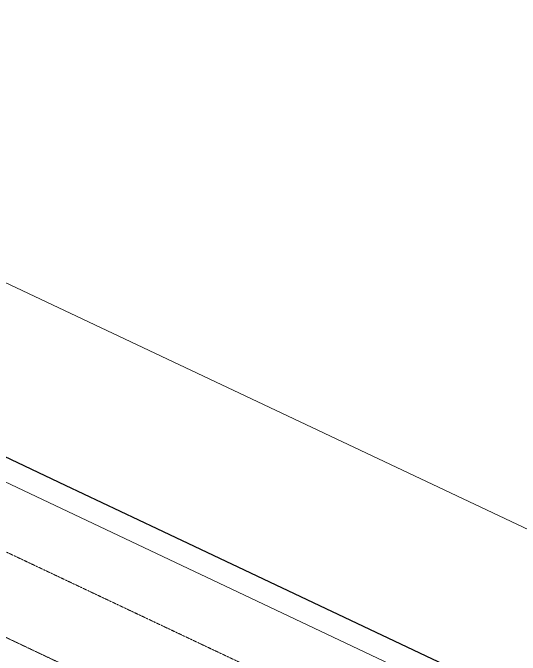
# Model space of a CAD drawing. Header units: inches. Extents: x 27328 to 120839, y -4075 to 4147.
# Drawn here: x 34182 to 35661, y 2274 to 4147 of the extents above; entities that cross this region are included whole.
import ezdxf

# ---------------------------------------------------------------- set-up
doc = ezdxf.new("R2010")
doc.units = ezdxf.units.IN
doc.header["$MEASUREMENT"] = 0
doc.linetypes.add('Center 1_4_', pattern=[0.53125, 0.25, -0.09375, 0.09375, -0.09375])
doc.linetypes.add('Hidden', pattern=[0.28125, 0.1875, -0.09375])
for name, color, linetype, lineweight in [('A-PROP-SBCK', 71, 'Hidden', 15), ('C-TOPO', 7, 'Continuous', 9), ('G-ANNO-SYMB', 111, 'Continuous', 9), ('PROP', 3, 'Center 1_4_', 9)]:
    doc.layers.add(name, color=color, linetype=linetype, lineweight=lineweight)

msp = doc.modelspace()

# ---------------------------------------------------------------- linework, layer by layer
at = {"layer": 'A-PROP-SBCK'}
msp.add_line((32388.8, 3164), (37043.2, 962.8), dxfattribs=at)
at = {"layer": 'C-TOPO', "lineweight": 25}
for p, q in [((34335.3, 2768.9), (33537.7, 3146.1)), ((34602.6, 2642.4), (34335.3, 2768.9)), ((36094.9, 1936.6), (34602.6, 2642.4))]:
    msp.add_line(p, q, dxfattribs=at)
at = {"layer": 'C-TOPO'}
for p, q in [((34335.4, 2769.4), (33537.9, 3146.6)), ((34335.4, 2769.4), (34602.6, 2643)), ((34602.6, 2643), (36096.1, 1936.7))]:
    msp.add_line(p, q, dxfattribs=at)
at = {"layer": 'G-ANNO-SYMB'}
for p, q in [((32496.9, 4147.3), (37894.8, 1594.4)), ((32496.9, 3565.2), (37894.8, 1012.3))]:
    msp.add_line(p, q, dxfattribs=at)
at = {"layer": 'PROP'}
msp.add_line((32458.8, 3380.6), (37392.4, 1047.3), dxfattribs=at)

doc.saveas('drawing.dxf')
